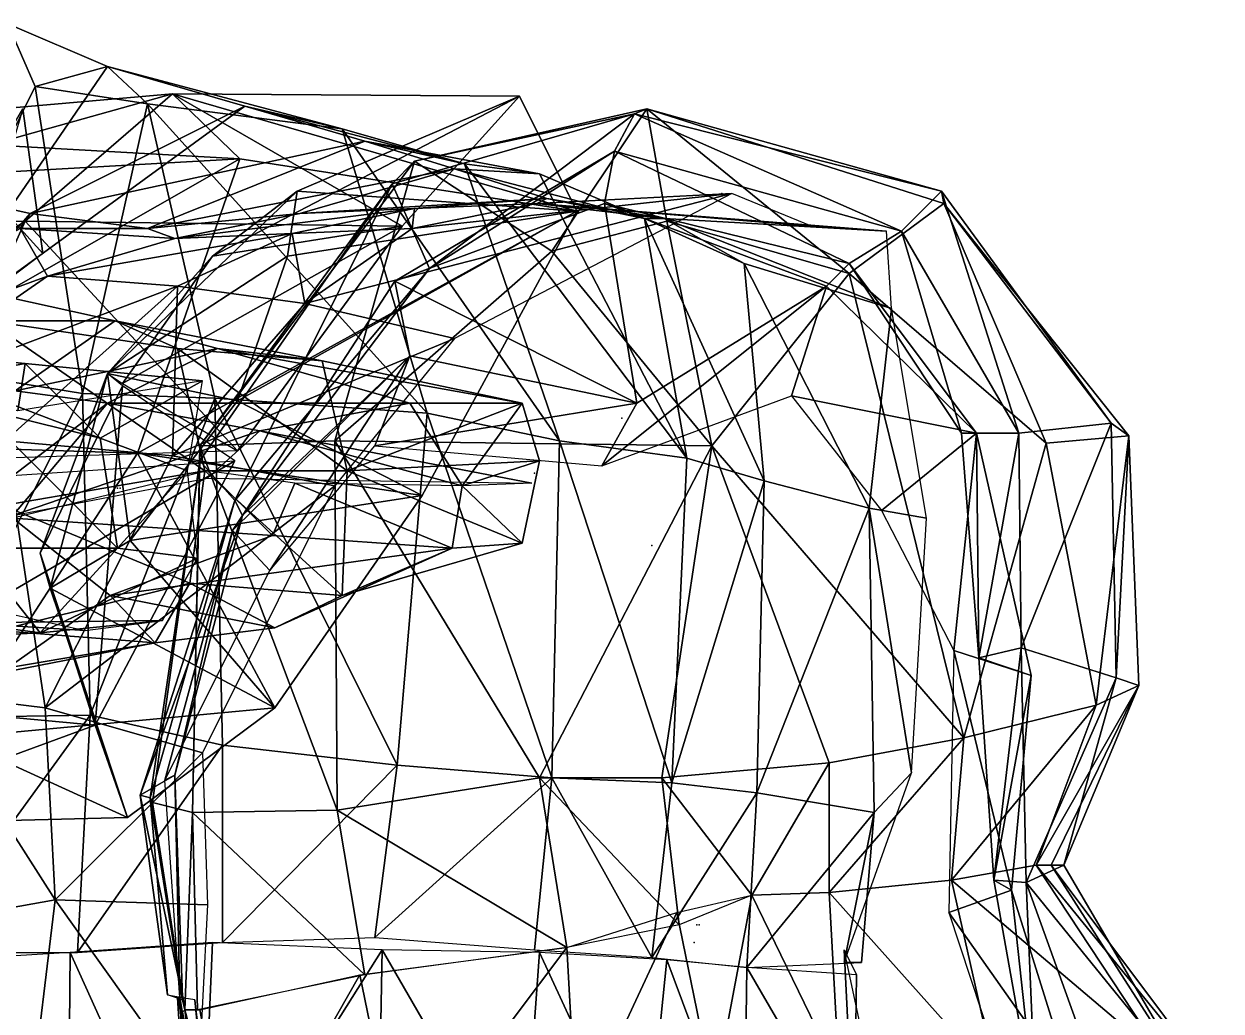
# Model space of a CAD drawing. Extents: x 4.9 to 9.1, y -6.1 to 13.5.
# Drawn here: x 7.414 to 8.213, y -2.922 to -2.263 of the extents above; entities that cross this region are included whole.
import ezdxf

# ---------------------------------------------------------------- set-up
doc = ezdxf.new("R2010")
doc.units = 0
doc.layers.get('0').update_dxf_attribs({"linetype": 'CONTINUOUS'})

msp = doc.modelspace()

# ---------------------------------------------------------------- linework, layer by layer
at = {"color": 0}
for p in [(7.87986, -2.37619, -2.22333), (7.81319, -2.52619, -2.19), (7.75486, -2.56286, -3.73167), (7.47653, -2.57286, -3.60833), (7.47653, -2.57286, -3.60833), (7.47819, -2.57286, -3.60833), (7.47819, -2.57286, -3.60833), (7.60319, -2.57286, -3.82333), (7.83319, -2.61119, -2.83167), (7.83319, -2.61119, -2.83167), (7.86319, -2.86453, -2.225), (7.86486, -2.86453, -2.22667), (7.86153, -2.87619, -2.18), (7.86153, -2.87619, -2.18)]:
    msp.add_point(p, dxfattribs=at)
for points in [[(7.32986, -2.48953, -1.19333), (7.42153, -2.30453, -1.27167), (7.40319, -2.26286, -1.30667)], [(7.40319, -2.26286, -1.30667), (7.46986, -2.29119, -1.35833), (7.34153, -2.47786, -1.49833)], [(7.46986, -2.29119, -1.35833), (7.40319, -2.26286, -1.30667), (7.42153, -2.30453, -1.27167)], [(7.56153, -2.31786, -1.49833), (7.34153, -2.47786, -1.49833), (7.46986, -2.29119, -1.35833)], [(7.42153, -2.30453, -1.27167), (7.49653, -2.31619, -1.31833), (7.46986, -2.29119, -1.35833)], [(7.46986, -2.29119, -1.35833), (7.62653, -2.33286, -1.44833), (7.56153, -2.31786, -1.49833)], [(7.62653, -2.33286, -1.44833), (7.46986, -2.29119, -1.35833), (7.49653, -2.31619, -1.31833)], [(7.17986, -2.40286, -3.01), (7.51319, -2.30953, -2.87667), (7.41486, -2.39453, -3.03833)], [(7.51319, -2.30953, -2.87667), (7.17986, -2.40286, -3.01), (7.22819, -2.33453, -2.84167)], [(7.22819, -2.33453, -2.84167), (7.55819, -2.35286, -2.665), (7.51319, -2.30953, -2.87667)], [(7.32986, -2.48953, -1.19333), (7.45319, -2.50953, -1.22167), (7.42153, -2.30453, -1.27167)], [(7.66653, -2.39786, -3.05167), (7.41486, -2.39453, -3.03833), (7.51319, -2.30953, -2.87667)], [(7.49653, -2.31619, -1.31833), (7.42153, -2.30453, -1.27167), (7.45319, -2.50953, -1.22167)], [(7.51319, -2.30953, -2.87667), (7.74486, -2.31119, -2.91), (7.66653, -2.39786, -3.05167)], [(7.51319, -2.30953, -2.87667), (7.78319, -2.38786, -2.70833), (7.74486, -2.31119, -2.91)], [(7.78319, -2.38786, -2.70833), (7.51319, -2.30953, -2.87667), (7.55819, -2.35286, -2.665)], [(7.45319, -2.50953, -1.22167), (7.54153, -2.51286, -1.28), (7.49653, -2.31619, -1.31833)], [(7.49653, -2.31619, -1.31833), (7.68319, -2.52286, -1.41), (7.62653, -2.33286, -1.44833)], [(7.68319, -2.52286, -1.41), (7.49653, -2.31619, -1.31833), (7.54153, -2.51286, -1.28)], [(7.74486, -2.31119, -2.91), (7.59653, -2.37453, -2.86167), (7.53986, -2.41786, -2.95167)], [(7.53986, -2.41786, -2.95167), (7.66653, -2.39786, -3.05167), (7.74486, -2.31119, -2.91)], [(7.59653, -2.37453, -2.86167), (7.74486, -2.31119, -2.91), (7.78319, -2.38786, -2.70833)], [(7.41319, -2.31953, -1.51667), (7.42653, -2.41619, -1.40667), (7.30319, -2.50953, -1.45167)], [(7.34153, -2.47786, -1.49833), (7.56153, -2.31786, -1.49833), (7.41819, -2.38953, -1.6)], [(7.41319, -2.31953, -1.51667), (7.39486, -2.38119, -1.3), (7.42653, -2.41619, -1.40667)], [(7.64153, -2.34119, -1.65), (7.41819, -2.38953, -1.6), (7.56153, -2.31786, -1.49833)], [(7.56153, -2.31786, -1.49833), (7.70819, -2.35619, -1.605), (7.64153, -2.34119, -1.65)], [(7.70819, -2.35619, -1.605), (7.56153, -2.31786, -1.49833), (7.62653, -2.33286, -1.44833)], [(7.68486, -2.42619, -2.55333), (7.82153, -2.32286, -2.70833), (7.65986, -2.36953, -2.74)], [(7.67486, -2.35453, -2.89333), (7.65986, -2.36953, -2.74), (7.82153, -2.32286, -2.70833)], [(7.82153, -2.32286, -2.70833), (7.82986, -2.31953, -2.895), (7.67486, -2.35453, -2.89333)], [(7.76653, -2.41453, -3.055), (7.67486, -2.35453, -2.89333), (7.82986, -2.31953, -2.895)], [(7.82153, -2.32286, -2.70833), (7.68486, -2.42619, -2.55333), (7.80819, -2.34786, -2.54833)], [(7.82986, -2.31953, -2.895), (7.84319, -2.39453, -3.04333), (7.76653, -2.41453, -3.055)], [(7.82153, -2.32286, -2.70833), (7.80819, -2.34786, -2.54833), (7.99986, -2.40119, -2.55833)], [(7.82986, -2.31953, -2.895), (7.82153, -2.32286, -2.70833), (8.02653, -2.37453, -2.73)], [(7.99986, -2.40119, -2.55833), (8.02653, -2.37453, -2.73), (7.82153, -2.32286, -2.70833)], [(8.02653, -2.37453, -2.73), (8.02819, -2.38286, -2.90667), (7.82986, -2.31953, -2.895)], [(7.96486, -2.42953, -3.04833), (7.82986, -2.31953, -2.895), (8.02819, -2.38286, -2.90667)], [(7.82986, -2.31953, -2.895), (7.96486, -2.42953, -3.04833), (7.84319, -2.39453, -3.04333)], [(7.62653, -2.33286, -1.44833), (7.77153, -2.54119, -1.54833), (7.70819, -2.35619, -1.605)], [(7.77153, -2.54119, -1.54833), (7.62653, -2.33286, -1.44833), (7.68319, -2.52286, -1.41)], [(7.55819, -2.35286, -2.665), (7.22819, -2.33453, -2.84167), (7.26153, -2.36953, -2.64167)], [(7.41819, -2.38953, -1.6), (7.64153, -2.34119, -1.65), (7.49653, -2.39953, -1.71667)], [(7.70153, -2.35953, -1.76333), (7.49653, -2.39953, -1.71667), (7.64153, -2.34119, -1.65)], [(7.64153, -2.34119, -1.65), (7.75819, -2.36286, -1.72667), (7.70153, -2.35953, -1.76333)], [(7.75819, -2.36286, -1.72667), (7.64153, -2.34119, -1.65), (7.70819, -2.35619, -1.605)], [(7.80819, -2.34786, -2.54833), (7.66153, -2.43453, -2.38167), (7.80153, -2.38286, -2.36667)], [(7.66153, -2.43453, -2.38167), (7.80819, -2.34786, -2.54833), (7.68486, -2.42619, -2.55333)], [(7.80819, -2.34786, -2.54833), (7.80153, -2.38286, -2.36667), (7.96486, -2.42286, -2.38)], [(7.96486, -2.42286, -2.38), (7.99986, -2.40119, -2.55833), (7.80819, -2.34786, -2.54833)], [(7.22819, -2.54119, -2.51), (7.48986, -2.54953, -2.53667), (7.55819, -2.35286, -2.665)], [(7.55819, -2.35286, -2.665), (7.26153, -2.36953, -2.64167), (7.22819, -2.54119, -2.51)], [(7.41153, -2.39953, -1.77333), (7.25486, -2.35286, -1.65333), (7.41819, -2.38953, -1.6)], [(7.34153, -2.47786, -1.49833), (7.41819, -2.38953, -1.6), (7.25486, -2.35286, -1.65333)], [(7.78319, -2.38786, -2.70833), (7.55819, -2.35286, -2.665), (7.48986, -2.54953, -2.53667)], [(7.65986, -2.36953, -2.74), (7.67486, -2.35453, -2.89333), (7.53153, -2.54453, -2.9)], [(7.62153, -2.54119, -3.05833), (7.53153, -2.54453, -2.9), (7.67486, -2.35453, -2.89333)], [(7.67486, -2.35453, -2.89333), (7.76653, -2.41453, -3.055), (7.62153, -2.54119, -3.05833)], [(7.70819, -2.35619, -1.605), (7.85653, -2.55286, -1.675), (7.75819, -2.36286, -1.72667)], [(7.85653, -2.55286, -1.675), (7.70819, -2.35619, -1.605), (7.77153, -2.54119, -1.54833)], [(7.49653, -2.39953, -1.71667), (7.70153, -2.35953, -1.76333), (7.59819, -2.38953, -1.82833)], [(7.76319, -2.37953, -1.87833), (7.59819, -2.38953, -1.82833), (7.70153, -2.35953, -1.76333)], [(7.70153, -2.35953, -1.76333), (7.82819, -2.39286, -1.83), (7.76319, -2.37953, -1.87833)], [(7.82819, -2.39286, -1.83), (7.70153, -2.35953, -1.76333), (7.75819, -2.36286, -1.72667)], [(7.82819, -2.39286, -1.83), (7.75819, -2.36286, -1.72667), (7.85653, -2.55286, -1.675)], [(7.55486, -2.58119, -2.55333), (7.65986, -2.36953, -2.74), (7.53153, -2.55453, -2.74167)], [(7.53153, -2.54453, -2.9), (7.53153, -2.55453, -2.74167), (7.65986, -2.36953, -2.74)], [(7.65986, -2.36953, -2.74), (7.55486, -2.58119, -2.55333), (7.68486, -2.42619, -2.55333)], [(7.46986, -2.49619, -2.83667), (7.59653, -2.37453, -2.86167), (7.58986, -2.41786, -2.755)], [(7.46986, -2.49619, -2.83667), (7.53986, -2.41786, -2.95167), (7.59653, -2.37453, -2.86167)], [(7.78319, -2.38786, -2.70833), (7.58986, -2.41786, -2.755), (7.59653, -2.37453, -2.86167)], [(7.59819, -2.38953, -1.82833), (7.76319, -2.37953, -1.87833), (7.67486, -2.38619, -1.92833)], [(7.60153, -2.44953, -2.14833), (7.88653, -2.37619, -2.35167), (7.70153, -2.47286, -2.26667)], [(7.88653, -2.37619, -2.35167), (7.60153, -2.44953, -2.14833), (7.67319, -2.39953, -2.085)], [(7.88653, -2.37619, -2.35167), (7.67319, -2.39953, -2.085), (7.75653, -2.38286, -2.03333)], [(7.75653, -2.38286, -2.03333), (7.67486, -2.38619, -1.92833), (7.76319, -2.37953, -1.87833)], [(7.75653, -2.38286, -2.03333), (7.93986, -2.39786, -2.305), (7.88653, -2.37619, -2.35167)], [(7.76319, -2.37953, -1.87833), (7.84153, -2.39286, -1.97), (7.75653, -2.38286, -2.03333)], [(7.84153, -2.39286, -1.97), (7.76319, -2.37953, -1.87833), (7.82819, -2.39286, -1.83)], [(8.02653, -2.37453, -2.73), (7.99986, -2.40119, -2.55833), (8.07819, -2.53619, -2.55333)], [(8.07819, -2.53619, -2.55333), (8.13986, -2.52953, -2.73167), (8.02653, -2.37453, -2.73)], [(8.02819, -2.38286, -2.90667), (8.02653, -2.37453, -2.73), (8.13986, -2.52953, -2.73167)], [(7.48986, -2.54953, -2.53667), (7.67986, -2.57786, -2.60833), (7.78319, -2.38786, -2.70833)], [(7.51486, -2.40619, -1.88667), (7.67486, -2.38619, -1.92833), (7.59319, -2.40286, -1.98833)], [(7.67486, -2.38619, -1.92833), (7.51486, -2.40619, -1.88667), (7.59819, -2.38953, -1.82833)], [(7.78319, -2.38786, -2.70833), (7.55653, -2.51453, -2.705), (7.58986, -2.41786, -2.755)], [(7.55653, -2.51453, -2.705), (7.78319, -2.38786, -2.70833), (7.67986, -2.57786, -2.60833)], [(7.67319, -2.39953, -2.085), (7.59319, -2.40286, -1.98833), (7.67486, -2.38619, -1.92833)], [(7.82319, -2.51619, -2.265), (7.80153, -2.38286, -2.36667), (7.66153, -2.43453, -2.38167)], [(7.67486, -2.38619, -1.92833), (7.75653, -2.38286, -2.03333), (7.67319, -2.39953, -2.085)], [(7.75653, -2.38286, -2.03333), (7.98986, -2.40119, -2.26167), (7.93986, -2.39786, -2.305)], [(7.98986, -2.40119, -2.26167), (7.75653, -2.38286, -2.03333), (7.84153, -2.39286, -1.97)], [(7.80153, -2.38286, -2.36667), (7.82319, -2.51619, -2.265), (7.94986, -2.43786, -2.23)], [(7.94986, -2.43786, -2.23), (7.96486, -2.42286, -2.38), (7.80153, -2.38286, -2.36667)], [(8.02819, -2.38286, -2.90667), (8.09653, -2.54286, -3.02667), (7.96486, -2.42953, -3.04833)], [(8.13986, -2.52953, -2.73167), (8.15153, -2.53786, -2.91), (8.02819, -2.38286, -2.90667)], [(8.09653, -2.54286, -3.02667), (8.02819, -2.38286, -2.90667), (8.15153, -2.53786, -2.91)], [(7.14986, -2.56953, -3.06), (7.41486, -2.39453, -3.03833), (7.34319, -2.55453, -3.08667)], [(7.41486, -2.39453, -3.03833), (7.14986, -2.56953, -3.06), (7.17986, -2.40286, -3.01)], [(7.55653, -2.54786, -3.10667), (7.34319, -2.55453, -3.08667), (7.41486, -2.39453, -3.03833)], [(7.41819, -2.38953, -1.6), (7.49653, -2.39953, -1.71667), (7.41153, -2.39953, -1.77333)], [(7.41486, -2.39453, -3.03833), (7.66653, -2.39786, -3.05167), (7.55653, -2.54786, -3.10667)], [(7.49653, -2.39953, -1.71667), (7.59819, -2.38953, -1.82833), (7.51486, -2.40619, -1.88667)], [(7.87319, -2.54453, -3.13833), (7.76653, -2.41453, -3.055), (7.84319, -2.39453, -3.04333)], [(7.82819, -2.39286, -1.83), (7.89486, -2.42286, -1.935), (7.84153, -2.39286, -1.97)], [(7.89486, -2.42286, -1.935), (7.82819, -2.39286, -1.83), (7.90819, -2.56786, -1.74667)], [(7.85653, -2.55286, -1.675), (7.90819, -2.56786, -1.74667), (7.82819, -2.39286, -1.83)], [(7.84153, -2.39286, -1.97), (7.99319, -2.45286, -2.12833), (7.98986, -2.40119, -2.26167)], [(7.99319, -2.45286, -2.12833), (7.84153, -2.39286, -1.97), (7.89486, -2.42286, -1.935)], [(7.87319, -2.54453, -3.13833), (7.84319, -2.39453, -3.04333), (7.96486, -2.42953, -3.04833)], [(7.42986, -2.43119, -1.935), (7.20653, -2.51286, -1.875), (7.41153, -2.39953, -1.77333)], [(7.41153, -2.39953, -1.77333), (7.51486, -2.40619, -1.88667), (7.42986, -2.43119, -1.935)], [(7.51486, -2.40619, -1.88667), (7.41153, -2.39953, -1.77333), (7.49653, -2.39953, -1.71667)], [(7.42986, -2.43119, -1.935), (7.59319, -2.40286, -1.98833), (7.51653, -2.43786, -2.03667)], [(7.59319, -2.40286, -1.98833), (7.42986, -2.43119, -1.935), (7.51486, -2.40619, -1.88667)], [(7.66653, -2.39786, -3.05167), (7.53986, -2.41786, -2.95167), (7.47986, -2.50286, -2.99833)], [(7.47986, -2.50286, -2.99833), (7.55653, -2.54786, -3.10667), (7.66653, -2.39786, -3.05167)], [(7.60153, -2.44953, -2.14833), (7.51653, -2.43786, -2.03667), (7.59319, -2.40286, -1.98833)], [(7.59319, -2.40286, -1.98833), (7.67319, -2.39953, -2.085), (7.60153, -2.44953, -2.14833)], [(7.99986, -2.40119, -2.55833), (7.96486, -2.42286, -2.38), (8.03986, -2.53619, -2.395)], [(8.03986, -2.53619, -2.395), (8.07819, -2.53619, -2.55333), (7.99986, -2.40119, -2.55833)], [(7.46986, -2.49619, -2.83667), (7.58986, -2.41786, -2.755), (7.55653, -2.51453, -2.705)], [(7.46986, -2.49619, -2.83667), (7.47986, -2.50286, -2.99833), (7.53986, -2.41786, -2.95167)], [(7.87319, -2.54453, -3.13833), (7.62153, -2.54119, -3.05833), (7.76653, -2.41453, -3.055)], [(7.55986, -2.59119, -2.39833), (7.68486, -2.42619, -2.55333), (7.55486, -2.58119, -2.55333)], [(7.68486, -2.42619, -2.55333), (7.55986, -2.59119, -2.39833), (7.66153, -2.43453, -2.38167)], [(7.99319, -2.45286, -2.12833), (7.89486, -2.42286, -1.935), (7.97819, -2.58619, -1.86833)], [(7.90819, -2.56786, -1.74667), (7.97819, -2.58619, -1.86833), (7.89486, -2.42286, -1.935)], [(7.96486, -2.42286, -2.38), (7.94986, -2.43786, -2.23), (8.04986, -2.53619, -2.23667)], [(8.04986, -2.53619, -2.23667), (8.03986, -2.53619, -2.395), (7.96486, -2.42286, -2.38)], [(7.20653, -2.51286, -1.875), (7.42986, -2.43119, -1.935), (7.30486, -2.51786, -1.995)], [(7.51653, -2.43786, -2.03667), (7.30486, -2.51786, -1.995), (7.42986, -2.43119, -1.935)], [(7.34653, -2.43286, -3.92167), (7.40819, -2.50786, -3.705), (7.47486, -2.46119, -3.79167)], [(7.47486, -2.46119, -3.79167), (7.38986, -2.46119, -3.97167), (7.34653, -2.43286, -3.92167)], [(7.67153, -2.48453, -2.235), (7.66153, -2.43453, -2.38167), (7.55986, -2.59119, -2.39833)], [(7.66153, -2.43453, -2.38167), (7.67153, -2.48453, -2.235), (7.82319, -2.51619, -2.265)], [(7.96486, -2.42953, -3.04833), (8.04153, -2.73953, -3.09167), (7.87319, -2.54453, -3.13833)], [(8.04153, -2.73953, -3.09167), (7.96486, -2.42953, -3.04833), (8.09653, -2.54286, -3.02667)], [(7.30486, -2.51786, -1.995), (7.51653, -2.43786, -2.03667), (7.40153, -2.54119, -2.105)], [(7.51319, -2.55119, -2.20833), (7.40153, -2.54119, -2.105), (7.51653, -2.43786, -2.03667)], [(7.51653, -2.43786, -2.03667), (7.60153, -2.44953, -2.14833), (7.51319, -2.55119, -2.20833)], [(7.94986, -2.43786, -2.23), (7.79986, -2.55786, -2.09167), (7.92653, -2.51119, -2.06333)], [(7.79986, -2.55786, -2.09167), (7.94986, -2.43786, -2.23), (7.82319, -2.51619, -2.265)], [(7.92653, -2.51119, -2.06333), (8.04986, -2.53619, -2.23667), (7.94986, -2.43786, -2.23)], [(7.70153, -2.47286, -2.26667), (7.51319, -2.55119, -2.20833), (7.60153, -2.44953, -2.14833)], [(7.97819, -2.58619, -1.86833), (8.01653, -2.59286, -1.99), (7.99319, -2.45286, -2.12833)], [(7.38986, -2.46119, -3.97167), (7.47486, -2.46119, -3.79167), (7.51653, -2.47953, -3.86833)], [(7.38986, -2.46119, -3.97167), (7.51653, -2.47953, -3.86833), (7.53486, -2.56119, -3.87167)], [(7.53486, -2.56119, -3.87167), (7.39986, -2.58453, -3.95833), (7.38986, -2.46119, -3.97167)], [(7.54319, -2.47953, -3.73667), (7.47486, -2.46119, -3.79167), (7.40819, -2.50786, -3.705)], [(7.47486, -2.46119, -3.79167), (7.54319, -2.47953, -3.73667), (7.61319, -2.48786, -3.82333)], [(7.61319, -2.48786, -3.82333), (7.51653, -2.47953, -3.86833), (7.47486, -2.46119, -3.79167)], [(7.51319, -2.55119, -2.20833), (7.70153, -2.47286, -2.26667), (7.62153, -2.57119, -2.285)], [(7.46486, -2.53953, -3.45), (7.30819, -2.47953, -3.42833), (7.38319, -2.51953, -3.35)], [(7.30819, -2.47953, -3.42833), (7.41486, -2.48953, -3.51167), (7.34319, -2.50286, -3.57)], [(7.30819, -2.47953, -3.42833), (7.46486, -2.53953, -3.45), (7.41486, -2.48953, -3.51167)], [(7.40819, -2.50786, -3.705), (7.46986, -2.51619, -3.61667), (7.54319, -2.47953, -3.73667)], [(7.67153, -2.51619, -3.64333), (7.54319, -2.47953, -3.73667), (7.46986, -2.51619, -3.61667)], [(7.51653, -2.47953, -3.86833), (7.61319, -2.48786, -3.82333), (7.62986, -2.56119, -3.84333)], [(7.62986, -2.56119, -3.84333), (7.53486, -2.56119, -3.87167), (7.51653, -2.47953, -3.86833)], [(7.54319, -2.47953, -3.73667), (7.67153, -2.51619, -3.64333), (7.74653, -2.51619, -3.72167)], [(7.74653, -2.51619, -3.72167), (7.61319, -2.48786, -3.82333), (7.54319, -2.47953, -3.73667)], [(7.57819, -2.62786, -2.075), (7.67153, -2.48453, -2.235), (7.55319, -2.60119, -2.24167)], [(7.55986, -2.59119, -2.39833), (7.55319, -2.60119, -2.24167), (7.67153, -2.48453, -2.235)], [(7.67153, -2.48453, -2.235), (7.57819, -2.62786, -2.075), (7.64819, -2.54453, -2.065)], [(7.64819, -2.54453, -2.065), (7.82319, -2.51619, -2.265), (7.67153, -2.48453, -2.235)], [(7.45319, -2.50953, -1.22167), (7.32986, -2.48953, -1.19333), (7.34486, -2.72619, -1.15667)], [(7.40986, -2.52119, -3.645), (7.34319, -2.50286, -3.57), (7.41486, -2.48953, -3.51167)], [(7.41486, -2.48953, -3.51167), (7.53319, -2.50119, -3.61833), (7.40986, -2.52119, -3.645)], [(7.53319, -2.50119, -3.61833), (7.41486, -2.48953, -3.51167), (7.46486, -2.53953, -3.45)], [(7.74653, -2.51619, -3.72167), (7.62986, -2.56119, -3.84333), (7.61319, -2.48786, -3.82333)], [(7.46986, -2.49619, -2.83667), (7.42486, -2.61619, -2.93333), (7.47986, -2.50453, -2.99833)], [(7.46986, -2.49619, -2.83667), (7.43153, -2.63953, -2.82167), (7.42486, -2.61619, -2.93333)], [(7.46986, -2.49619, -2.83667), (7.48486, -2.60786, -2.73167), (7.43153, -2.63953, -2.82167)], [(7.46486, -2.53953, -3.45), (7.52319, -2.56119, -3.515), (7.53319, -2.50119, -3.61833)], [(7.46986, -2.49619, -2.83667), (7.55653, -2.51453, -2.705), (7.48486, -2.60786, -2.73167)], [(7.46986, -2.51619, -3.61667), (7.40819, -2.50786, -3.705), (7.32819, -2.62453, -3.65667)], [(7.46153, -2.73119, -3.01), (7.47986, -2.50453, -2.99833), (7.42486, -2.61619, -2.93333)], [(7.47986, -2.50453, -2.99833), (7.46153, -2.73119, -3.01), (7.55486, -2.55453, -3.10833)], [(7.32819, -2.62453, -3.65667), (7.40653, -2.59119, -3.47333), (7.46986, -2.51619, -3.61667)], [(7.34486, -2.72619, -1.15667), (7.45819, -2.72453, -1.205), (7.45319, -2.50953, -1.22167)], [(7.57153, -2.53453, -3.53333), (7.46986, -2.51619, -3.61667), (7.40653, -2.59119, -3.47333)], [(7.54153, -2.51286, -1.28), (7.45319, -2.50953, -1.22167), (7.45819, -2.72453, -1.205)], [(7.45819, -2.72453, -1.205), (7.54653, -2.74453, -1.27167), (7.54153, -2.51286, -1.28)], [(7.46986, -2.51619, -3.61667), (7.57153, -2.53453, -3.53333), (7.67153, -2.51619, -3.64333)], [(7.67986, -2.57786, -2.60833), (7.48486, -2.60786, -2.73167), (7.55653, -2.51453, -2.705)], [(7.54153, -2.51286, -1.28), (7.66319, -2.75786, -1.41167), (7.68319, -2.52286, -1.41)], [(7.66319, -2.75786, -1.41167), (7.54153, -2.51286, -1.28), (7.54653, -2.74453, -1.27167)], [(7.70653, -2.57119, -3.62167), (7.67153, -2.51619, -3.64333), (7.57153, -2.53453, -3.53333)], [(7.62986, -2.56119, -3.84333), (7.74653, -2.51619, -3.72167), (7.75819, -2.55453, -3.735)], [(7.82319, -2.51619, -2.265), (7.64819, -2.54453, -2.065), (7.79986, -2.55786, -2.09167)], [(7.70653, -2.57119, -3.62167), (7.74653, -2.51619, -3.72167), (7.67153, -2.51619, -3.64333)], [(7.70653, -2.57119, -3.62167), (7.75819, -2.55453, -3.735), (7.74653, -2.51619, -3.72167)], [(8.04986, -2.53619, -2.23667), (7.92653, -2.51119, -2.06333), (7.98653, -2.58786, -2.04167)], [(7.47653, -2.61286, -3.41167), (7.38319, -2.51953, -3.35), (7.37986, -2.61286, -3.325)], [(7.38319, -2.51953, -3.35), (7.47653, -2.61286, -3.41167), (7.46486, -2.53953, -3.45)], [(7.76653, -2.76619, -1.56667), (7.68319, -2.52286, -1.41), (7.66319, -2.75786, -1.41167)], [(7.68319, -2.52286, -1.41), (7.76653, -2.76619, -1.56667), (7.77153, -2.54119, -1.54833)], [(8.13986, -2.52953, -2.73167), (8.07819, -2.53619, -2.55333), (8.07986, -2.67953, -2.56667)], [(8.07986, -2.67953, -2.56667), (8.14319, -2.69953, -2.73833), (8.13986, -2.52953, -2.73167)], [(8.15153, -2.53786, -2.91), (8.13986, -2.52953, -2.73167), (8.14319, -2.69953, -2.73833)], [(7.22819, -2.54119, -2.51), (7.36653, -2.73953, -2.625), (7.48986, -2.54953, -2.53667)], [(7.42819, -2.71953, -2.25667), (7.34653, -2.70953, -2.13), (7.40153, -2.54119, -2.105)], [(7.40153, -2.54119, -2.105), (7.51319, -2.55119, -2.20833), (7.42819, -2.71953, -2.25667)], [(7.40653, -2.59119, -3.47333), (7.53653, -2.56619, -3.46), (7.57153, -2.53453, -3.53333)], [(7.52319, -2.56119, -3.515), (7.46486, -2.53953, -3.45), (7.47653, -2.61286, -3.41167)], [(7.53153, -2.54453, -2.9), (7.62153, -2.54119, -3.05833), (7.62319, -2.78786, -3.04333)], [(7.75319, -2.56953, -3.69333), (7.57153, -2.53453, -3.53333), (7.53653, -2.56619, -3.46)], [(7.57153, -2.53453, -3.53333), (7.75319, -2.56953, -3.69333), (7.70653, -2.57119, -3.62167)], [(7.75819, -2.76619, -3.11833), (7.62319, -2.78786, -3.04333), (7.62153, -2.54119, -3.05833)], [(7.62153, -2.54119, -3.05833), (7.87319, -2.54453, -3.13833), (7.75819, -2.76619, -3.11833)], [(7.84653, -2.76953, -1.68333), (7.77153, -2.54119, -1.54833), (7.76653, -2.76619, -1.56667)], [(7.77153, -2.54119, -1.54833), (7.84653, -2.76953, -1.68333), (7.85653, -2.55286, -1.675)], [(8.04986, -2.53619, -2.23667), (7.98653, -2.58786, -2.04167), (8.03486, -2.68119, -2.01)], [(8.03486, -2.68119, -2.01), (8.08653, -2.69786, -2.245), (8.04986, -2.53619, -2.23667)], [(8.04986, -2.53619, -2.23667), (8.05153, -2.68619, -2.39167), (8.03986, -2.53619, -2.395)], [(8.07819, -2.53619, -2.55333), (8.03986, -2.53619, -2.395), (8.05153, -2.68619, -2.39167)], [(8.05153, -2.68619, -2.39167), (8.04986, -2.53619, -2.23667), (8.08653, -2.69786, -2.245)], [(8.05153, -2.68619, -2.39167), (8.07986, -2.67953, -2.56667), (8.07819, -2.53619, -2.55333)], [(8.15153, -2.53786, -2.91), (8.12986, -2.71786, -3.01333), (8.09653, -2.54286, -3.02667)], [(8.12986, -2.71786, -3.01333), (8.15153, -2.53786, -2.91), (8.15819, -2.70453, -2.90167)], [(8.14319, -2.69953, -2.73833), (8.15819, -2.70453, -2.90167), (8.15153, -2.53786, -2.91)], [(7.53153, -2.55453, -2.74167), (7.53153, -2.54453, -2.9), (7.52653, -2.78953, -2.90167)], [(7.62319, -2.78786, -3.04333), (7.52653, -2.78953, -2.90167), (7.53153, -2.54453, -2.9)], [(7.83986, -2.76619, -3.13167), (7.75819, -2.76619, -3.11833), (7.87319, -2.54453, -3.13833)], [(7.87319, -2.54453, -3.13833), (7.95153, -2.75619, -3.12667), (7.83986, -2.76619, -3.13167)], [(7.95153, -2.75619, -3.12667), (7.87319, -2.54453, -3.13833), (8.04153, -2.73953, -3.09167)], [(8.04153, -2.73953, -3.09167), (8.09653, -2.54286, -3.02667), (8.12986, -2.71786, -3.01333)], [(7.28153, -2.71453, -2.99167), (7.55486, -2.55453, -3.10833), (7.46153, -2.73119, -3.01)], [(7.55486, -2.55453, -3.10833), (7.28153, -2.71453, -2.99167), (7.35153, -2.56786, -3.08333)], [(7.58153, -2.71953, -2.65667), (7.48986, -2.54953, -2.53667), (7.36653, -2.73953, -2.625)], [(7.62153, -2.57119, -2.285), (7.42819, -2.71953, -2.25667), (7.51319, -2.55119, -2.20833)], [(7.48986, -2.54953, -2.53667), (7.58153, -2.71953, -2.65667), (7.67986, -2.57786, -2.60833)], [(7.53153, -2.55453, -2.74167), (7.49819, -2.77953, -2.56), (7.55486, -2.58119, -2.55333)], [(7.49819, -2.77953, -2.56), (7.53153, -2.55453, -2.74167), (7.49986, -2.78286, -2.745)], [(7.52653, -2.78953, -2.90167), (7.49986, -2.78286, -2.745), (7.53153, -2.55453, -2.74167)], [(7.62986, -2.56119, -3.84333), (7.75819, -2.55453, -3.735), (7.74653, -2.60953, -3.715)], [(7.70653, -2.57119, -3.62167), (7.74653, -2.60953, -3.715), (7.75819, -2.55453, -3.735)], [(7.90819, -2.56786, -1.74667), (7.85653, -2.55286, -1.675), (7.84653, -2.76953, -1.68333)], [(7.39986, -2.58453, -3.95833), (7.53486, -2.56119, -3.87167), (7.52486, -2.63619, -3.85333)], [(7.40653, -2.59286, -3.47167), (7.57986, -2.60453, -3.50667), (7.53653, -2.56119, -3.465)], [(7.47653, -2.61286, -3.41167), (7.52986, -2.61953, -3.465), (7.52319, -2.56119, -3.515)], [(7.62653, -2.64453, -3.81667), (7.52486, -2.63619, -3.85333), (7.53486, -2.56119, -3.87167)], [(7.53486, -2.56119, -3.87167), (7.62986, -2.56119, -3.84333), (7.62653, -2.64453, -3.81667)], [(7.59486, -2.56953, -3.50667), (7.53653, -2.56119, -3.465), (7.57986, -2.60453, -3.50667)], [(7.74653, -2.60953, -3.715), (7.62653, -2.64453, -3.81667), (7.62986, -2.56119, -3.84333)], [(7.42819, -2.71953, -2.25667), (7.62153, -2.57119, -2.285), (7.53319, -2.74953, -2.325)], [(7.59486, -2.56953, -3.50667), (7.57986, -2.60453, -3.50667), (7.69986, -2.61286, -3.63833)], [(7.69986, -2.61286, -3.63833), (7.70653, -2.57119, -3.62167), (7.59486, -2.56953, -3.50667)], [(7.70653, -2.57119, -3.62167), (7.69986, -2.61286, -3.63833), (7.74653, -2.60953, -3.715)], [(7.84653, -2.76953, -1.68333), (7.90319, -2.77619, -1.75833), (7.90819, -2.56786, -1.74667)], [(7.97819, -2.58619, -1.86833), (7.90819, -2.56786, -1.74667), (7.90319, -2.77619, -1.75833)], [(7.48486, -2.60786, -2.73167), (7.67986, -2.57786, -2.60833), (7.58153, -2.71953, -2.65667)], [(7.55486, -2.58119, -2.55333), (7.49153, -2.77786, -2.41667), (7.55986, -2.59119, -2.39833)], [(7.49153, -2.77786, -2.41667), (7.55486, -2.58119, -2.55333), (7.49819, -2.77953, -2.56)], [(7.52486, -2.63619, -3.85333), (7.39653, -2.66786, -3.95), (7.39986, -2.58453, -3.95833)], [(7.90319, -2.77619, -1.75833), (7.98153, -2.78953, -1.865), (7.97819, -2.58619, -1.86833)], [(7.97819, -2.58619, -1.86833), (8.00653, -2.76286, -1.97167), (8.01653, -2.59286, -1.99)], [(8.00653, -2.76286, -1.97167), (7.97819, -2.58619, -1.86833), (7.98153, -2.78953, -1.865)], [(7.40319, -2.69286, -3.695), (7.47153, -2.64453, -3.60333), (7.40653, -2.59286, -3.47167)], [(7.57986, -2.60453, -3.50667), (7.40653, -2.59286, -3.47167), (7.47153, -2.64453, -3.60333)], [(7.51486, -2.76453, -2.27167), (7.55986, -2.59119, -2.39833), (7.49153, -2.77786, -2.41667)], [(7.55986, -2.59119, -2.39833), (7.51486, -2.76453, -2.27167), (7.55319, -2.60119, -2.24167)], [(7.47153, -2.64453, -3.60333), (7.69986, -2.61286, -3.63833), (7.57986, -2.60453, -3.50667)], [(7.55319, -2.60119, -2.24167), (7.50819, -2.76786, -2.085), (7.57819, -2.62786, -2.075)], [(7.50819, -2.76786, -2.085), (7.55319, -2.60119, -2.24167), (7.51486, -2.76453, -2.27167)], [(7.42486, -2.66953, -3.46833), (7.37986, -2.61286, -3.325), (7.32486, -2.67453, -3.355)], [(7.37986, -2.61286, -3.325), (7.42486, -2.66953, -3.46833), (7.47653, -2.61286, -3.41167)], [(7.52986, -2.61953, -3.465), (7.47653, -2.61286, -3.41167), (7.42486, -2.66953, -3.46833)], [(7.58153, -2.71953, -2.65667), (7.43153, -2.63953, -2.82167), (7.48486, -2.60786, -2.73167)], [(7.69986, -2.61286, -3.63833), (7.47153, -2.64453, -3.60333), (7.58153, -2.66619, -3.745)], [(7.69986, -2.61286, -3.63833), (7.58153, -2.66619, -3.745), (7.62653, -2.64453, -3.81667)], [(7.62653, -2.64453, -3.81667), (7.74653, -2.60953, -3.715), (7.69986, -2.61286, -3.63833)], [(7.48319, -2.79286, -2.825), (7.42486, -2.61619, -2.93333), (7.43153, -2.63953, -2.82167)], [(7.42486, -2.61619, -2.93333), (7.48319, -2.79286, -2.825), (7.46153, -2.73119, -3.01)], [(7.42486, -2.66953, -3.46833), (7.50653, -2.66119, -3.56), (7.52986, -2.61953, -3.465)], [(7.39653, -2.66786, -3.95), (7.52486, -2.63619, -3.85333), (7.50153, -2.67619, -3.81833)], [(7.58153, -2.66619, -3.745), (7.50153, -2.67619, -3.81833), (7.52486, -2.63619, -3.85333)], [(7.52486, -2.63619, -3.85333), (7.62653, -2.64453, -3.81667), (7.58153, -2.66619, -3.745)], [(7.47153, -2.64453, -3.60333), (7.40319, -2.69286, -3.695), (7.50153, -2.67619, -3.81833)], [(7.43153, -2.63953, -2.82167), (7.58153, -2.71953, -2.65667), (7.48319, -2.79286, -2.825)], [(7.50153, -2.67619, -3.81833), (7.58153, -2.66619, -3.745), (7.47153, -2.64453, -3.60333)], [(7.37486, -2.66286, -3.52667), (7.38653, -2.65286, -3.66), (7.45486, -2.66786, -3.61333)], [(7.50653, -2.66119, -3.56), (7.42486, -2.66953, -3.46833), (7.37486, -2.66286, -3.52667)], [(7.37486, -2.66286, -3.52667), (7.45486, -2.66786, -3.61333), (7.50653, -2.66119, -3.56)], [(7.32486, -2.67453, -3.355), (7.37486, -2.66286, -3.52667), (7.42486, -2.66953, -3.46833)], [(7.50153, -2.67619, -3.81833), (7.38153, -2.69953, -3.92167), (7.39653, -2.66786, -3.95)], [(7.38153, -2.69953, -3.92167), (7.50153, -2.67619, -3.81833), (7.40319, -2.69286, -3.695)], [(8.07319, -2.84119, -2.245), (8.03486, -2.68119, -2.01), (8.03153, -2.85619, -2.055)], [(8.03486, -2.68119, -2.01), (8.07319, -2.84119, -2.245), (8.08653, -2.69786, -2.245)], [(8.07986, -2.67953, -2.56667), (8.05153, -2.68619, -2.39167), (8.06153, -2.83453, -2.4)], [(8.06153, -2.83453, -2.4), (8.08319, -2.83619, -2.56667), (8.07986, -2.67953, -2.56667)], [(8.14319, -2.69953, -2.73833), (8.07986, -2.67953, -2.56667), (8.08319, -2.83619, -2.56667)], [(8.08653, -2.69786, -2.245), (8.06153, -2.83453, -2.4), (8.05153, -2.68619, -2.39167)], [(8.06153, -2.83453, -2.4), (8.08653, -2.69786, -2.245), (8.07319, -2.84119, -2.245)], [(8.08319, -2.83619, -2.56667), (8.10819, -2.82453, -2.755), (8.14319, -2.69953, -2.73833)], [(8.15819, -2.70453, -2.90167), (8.14319, -2.69953, -2.73833), (8.10819, -2.82453, -2.755)], [(8.08986, -2.82453, -2.95167), (8.15819, -2.70453, -2.90167), (8.09986, -2.82453, -2.895)], [(8.15819, -2.70453, -2.90167), (8.08986, -2.82453, -2.95167), (8.12986, -2.71786, -3.01333)], [(8.10819, -2.82453, -2.755), (8.09986, -2.82453, -2.895), (8.15819, -2.70453, -2.90167)], [(7.46153, -2.73119, -3.01), (7.27986, -2.79786, -2.81167), (7.28153, -2.71453, -2.99167)], [(7.43486, -2.84786, -2.25333), (7.33153, -2.86619, -2.14167), (7.34653, -2.70953, -2.13)], [(7.34653, -2.70953, -2.13), (7.42819, -2.71953, -2.25667), (7.43486, -2.84786, -2.25333)], [(7.34319, -2.88286, -1.17333), (7.44986, -2.88286, -1.215), (7.45819, -2.72453, -1.205)], [(7.45819, -2.72453, -1.205), (7.34486, -2.72619, -1.15667), (7.34319, -2.88286, -1.17333)], [(7.36653, -2.73953, -2.625), (7.48319, -2.79286, -2.825), (7.58153, -2.71953, -2.65667)], [(7.53319, -2.74953, -2.325), (7.43486, -2.84786, -2.25333), (7.42819, -2.71953, -2.25667)], [(7.54653, -2.74453, -1.27167), (7.45819, -2.72453, -1.205), (7.44986, -2.88286, -1.215)], [(8.03319, -2.83453, -3.035), (8.12986, -2.71786, -3.01333), (8.08986, -2.82453, -2.95167)], [(8.12986, -2.71786, -3.01333), (8.03319, -2.83453, -3.035), (8.04153, -2.73953, -3.09167)], [(7.27986, -2.79786, -2.81167), (7.46153, -2.73119, -3.01), (7.48319, -2.79286, -2.825)], [(7.48319, -2.79286, -2.825), (7.36653, -2.73953, -2.625), (7.27986, -2.79786, -2.81167)], [(7.95153, -2.84286, -3.07167), (8.04153, -2.73953, -3.09167), (8.03319, -2.83453, -3.035)], [(8.04153, -2.73953, -3.09167), (7.95153, -2.84286, -3.07167), (7.95153, -2.75619, -3.12667)], [(7.44986, -2.88286, -1.215), (7.54653, -2.87619, -1.29667), (7.54653, -2.74453, -1.27167)], [(7.66319, -2.75786, -1.41167), (7.54653, -2.74453, -1.27167), (7.54653, -2.87619, -1.29667)], [(7.43486, -2.84786, -2.25333), (7.53319, -2.74953, -2.325), (7.53653, -2.85119, -2.32)], [(7.89986, -2.84453, -3.07), (7.83986, -2.76619, -3.13167), (7.95153, -2.75619, -3.12667)], [(7.89986, -2.84453, -3.07), (7.95153, -2.75619, -3.12667), (7.95153, -2.84286, -3.07167)], [(7.49153, -2.77786, -2.41667), (7.51986, -2.91286, -2.27333), (7.51486, -2.76453, -2.27167)], [(7.51486, -2.76453, -2.27167), (7.51819, -2.91286, -2.075), (7.50819, -2.76786, -2.085)], [(7.51819, -2.91286, -2.075), (7.51486, -2.76453, -2.27167), (7.51986, -2.91286, -2.27333)], [(7.54653, -2.87619, -1.29667), (7.64819, -2.87286, -1.415), (7.66319, -2.75786, -1.41167)], [(7.76653, -2.76619, -1.56667), (7.66319, -2.75786, -1.41167), (7.64819, -2.87286, -1.415)], [(7.98153, -2.78953, -1.865), (7.96153, -2.88953, -1.995), (8.00653, -2.76286, -1.97167)], [(7.62319, -2.78786, -3.04333), (7.75819, -2.76619, -3.11833), (7.77653, -2.87953, -3.05833)], [(7.64819, -2.87286, -1.415), (7.75486, -2.88119, -1.585), (7.76653, -2.76619, -1.56667)], [(7.83319, -2.88619, -1.69), (7.76653, -2.76619, -1.56667), (7.75486, -2.88119, -1.585)], [(7.85153, -2.86453, -3.07167), (7.77653, -2.87953, -3.05833), (7.75819, -2.76619, -3.11833)], [(7.75819, -2.76619, -3.11833), (7.83986, -2.76619, -3.13167), (7.85153, -2.86453, -3.07167)], [(7.76653, -2.76619, -1.56667), (7.83319, -2.88619, -1.69), (7.84653, -2.76953, -1.68333)], [(7.90319, -2.77619, -1.75833), (7.84653, -2.76953, -1.68333), (7.83319, -2.88619, -1.69)], [(7.89986, -2.84453, -3.07), (7.85153, -2.86453, -3.07167), (7.83986, -2.76619, -3.13167)], [(7.51986, -2.91286, -2.27333), (7.49153, -2.77786, -2.41667), (7.50986, -2.91119, -2.41833)], [(7.49819, -2.77953, -2.56), (7.50986, -2.91119, -2.41833), (7.49153, -2.77786, -2.41667)], [(7.50986, -2.91119, -2.41833), (7.49819, -2.77953, -2.56), (7.51986, -2.91453, -2.57)], [(7.49986, -2.78286, -2.745), (7.51986, -2.91453, -2.57), (7.49819, -2.77953, -2.56)], [(7.83319, -2.88619, -1.69), (7.89653, -2.89286, -1.77167), (7.90319, -2.77619, -1.75833)], [(7.98153, -2.78953, -1.865), (7.90319, -2.77619, -1.75833), (7.89653, -2.89286, -1.77167)], [(7.51986, -2.91453, -2.57), (7.49986, -2.78286, -2.745), (7.52153, -2.92119, -2.74667)], [(7.52653, -2.78953, -2.90167), (7.52153, -2.92119, -2.74667), (7.49986, -2.78286, -2.745)], [(7.52653, -2.78953, -2.90167), (7.62319, -2.78786, -3.04333), (7.64153, -2.89786, -3.035)], [(7.77653, -2.87953, -3.05833), (7.64153, -2.89786, -3.035), (7.62319, -2.78786, -3.04333)], [(7.52153, -2.92119, -2.74667), (7.52653, -2.78953, -2.90167), (7.52986, -2.92119, -2.90667)], [(7.64153, -2.89786, -3.035), (7.52986, -2.92119, -2.90667), (7.52653, -2.78953, -2.90167)], [(7.89653, -2.89286, -1.77167), (7.97319, -2.88953, -1.87), (7.98153, -2.78953, -1.865)], [(7.96153, -2.88953, -1.995), (7.98153, -2.78953, -1.865), (7.97319, -2.88953, -1.87)], [(8.03319, -2.83453, -3.035), (8.08986, -2.82453, -2.95167), (8.17653, -2.95619, -2.99833)], [(8.08319, -2.83619, -2.56667), (8.19819, -2.97786, -2.735), (8.10819, -2.82453, -2.755)], [(8.08986, -2.82453, -2.95167), (8.09986, -2.82453, -2.895), (8.21319, -2.97619, -2.89667)], [(8.21319, -2.97619, -2.89667), (8.17653, -2.95619, -2.99833), (8.08986, -2.82453, -2.95167)], [(8.09986, -2.82453, -2.895), (8.10819, -2.82453, -2.755), (8.19819, -2.97786, -2.735)], [(8.19819, -2.97786, -2.735), (8.21319, -2.97619, -2.89667), (8.09986, -2.82453, -2.895)], [(7.95153, -2.84286, -3.07167), (8.03319, -2.83453, -3.035), (8.06319, -2.96786, -3.105)], [(8.17653, -2.95619, -2.99833), (8.06319, -2.96786, -3.105), (8.03319, -2.83453, -3.035)], [(8.07319, -2.84119, -2.245), (8.08986, -2.99286, -2.40167), (8.06153, -2.83453, -2.4)], [(8.08319, -2.83619, -2.56667), (8.06153, -2.83453, -2.4), (8.08986, -2.99286, -2.40167)], [(8.08986, -2.99286, -2.40167), (8.13819, -2.98953, -2.555), (8.08319, -2.83619, -2.56667)], [(8.19819, -2.97786, -2.735), (8.08319, -2.83619, -2.56667), (8.13819, -2.98953, -2.555)], [(7.89986, -2.84453, -3.07), (7.87486, -2.97786, -3.12167), (7.84986, -2.85619, -3.07)], [(7.89986, -2.84453, -3.07), (7.95819, -2.96453, -3.12833), (7.87486, -2.97786, -3.12167)], [(7.89986, -2.84453, -3.07), (7.95153, -2.84286, -3.07167), (7.95819, -2.96453, -3.12833)], [(8.06319, -2.96786, -3.105), (7.95819, -2.96453, -3.12833), (7.95153, -2.84286, -3.07167)], [(8.03153, -2.85619, -2.055), (8.11486, -2.97453, -2.255), (8.07319, -2.84119, -2.245)], [(8.08986, -2.99286, -2.40167), (8.07319, -2.84119, -2.245), (8.11486, -2.97453, -2.255)], [(7.33153, -2.86619, -2.14167), (7.43486, -2.84786, -2.25333), (7.41819, -2.98619, -2.26667)], [(7.52986, -2.98119, -2.33833), (7.41819, -2.98619, -2.26667), (7.43486, -2.84786, -2.25333)], [(7.43486, -2.84786, -2.25333), (7.53653, -2.85119, -2.32), (7.52986, -2.98119, -2.33833)], [(7.84986, -2.85619, -3.07), (7.78319, -2.99953, -3.115), (7.77653, -2.87953, -3.05833)], [(7.78319, -2.99953, -3.115), (7.84986, -2.85619, -3.07), (7.87486, -2.97786, -3.12167)], [(8.11486, -2.97453, -2.255), (8.03153, -2.85619, -2.055), (8.07486, -2.98786, -2.05)], [(7.41819, -2.98619, -2.26667), (7.33153, -2.99953, -2.15), (7.33153, -2.86619, -2.14167)], [(7.44486, -2.88286, -1.20833), (7.53153, -3.07453, -1.295), (7.53986, -2.87619, -1.29)], [(7.65319, -2.88119, -1.42167), (7.53986, -2.87619, -1.29), (7.53153, -3.07453, -1.295)], [(7.33486, -2.88953, -1.18), (7.44319, -3.08119, -1.225), (7.44486, -2.88286, -1.20833)], [(7.53153, -3.07453, -1.295), (7.44486, -2.88286, -1.20833), (7.44319, -3.08119, -1.225)], [(7.53153, -3.07453, -1.295), (7.64986, -3.06119, -1.43), (7.65319, -2.88119, -1.42167)], [(7.77653, -2.87953, -3.05833), (7.66486, -3.02786, -3.045), (7.63819, -2.89786, -3.04333)], [(7.74653, -3.04286, -1.58), (7.65319, -2.88119, -1.42167), (7.64986, -3.06119, -1.43)], [(7.65319, -2.88119, -1.42167), (7.74653, -3.04286, -1.58), (7.75819, -2.88286, -1.57667)], [(7.66486, -3.02786, -3.045), (7.77653, -2.87953, -3.05833), (7.78319, -2.99953, -3.115)], [(7.82819, -3.03453, -1.69833), (7.75819, -2.88286, -1.57667), (7.74653, -3.04286, -1.58)], [(7.75819, -2.88286, -1.57667), (7.82819, -3.03453, -1.69833), (7.84319, -2.88786, -1.69)], [(7.96819, -3.01619, -1.875), (7.98986, -3.01286, -1.98333), (7.96153, -2.88119, -1.99333)], [(7.96153, -2.88119, -1.99333), (7.96986, -2.89786, -1.86833), (7.96819, -3.01619, -1.875)], [(7.44319, -3.08119, -1.225), (7.33486, -2.88953, -1.18), (7.30986, -3.06953, -1.17333)], [(7.89486, -3.02619, -1.78), (7.84319, -2.88786, -1.69), (7.82819, -3.03453, -1.69833)], [(7.84319, -2.88786, -1.69), (7.89486, -3.02619, -1.78), (7.89653, -2.89286, -1.77167)], [(7.96819, -3.01619, -1.875), (7.89653, -2.89286, -1.77167), (7.89486, -3.02619, -1.78)], [(7.89653, -2.89286, -1.77167), (7.96819, -3.01619, -1.875), (7.96986, -2.89786, -1.86833)], [(7.63819, -2.89786, -3.04333), (7.55486, -3.04453, -2.9), (7.53153, -2.92119, -2.89833)], [(7.55486, -3.04453, -2.9), (7.63819, -2.89786, -3.04333), (7.66486, -3.02786, -3.045)], [(7.51819, -2.91286, -2.27), (7.51653, -2.91286, -2.42333), (7.52486, -3.04619, -2.42)], [(7.54486, -3.04619, -2.57), (7.52486, -3.04619, -2.42), (7.51653, -2.91286, -2.42333)], [(7.51653, -2.91286, -2.42333), (7.51986, -2.92286, -2.56167), (7.54486, -3.04619, -2.57)], [(7.52819, -2.91453, -2.07667), (7.51819, -2.91286, -2.27), (7.54153, -3.05286, -2.27333)], [(7.52486, -3.04619, -2.42), (7.54153, -3.05286, -2.27333), (7.51819, -2.91286, -2.27)], [(7.54153, -3.05286, -2.27333), (7.54819, -3.06286, -2.07333), (7.52819, -2.91453, -2.07667)], [(7.51986, -2.92286, -2.56167), (7.52153, -2.92119, -2.74667), (7.53819, -3.05286, -2.74667)], [(7.55486, -3.04453, -2.9), (7.53819, -3.05286, -2.74667), (7.52153, -2.92119, -2.74667)], [(7.52153, -2.92119, -2.74667), (7.53153, -2.92119, -2.89833), (7.55486, -3.04453, -2.9)]]:
    msp.add_3dface(points, dxfattribs=at)

doc.saveas('drawing.dxf')
